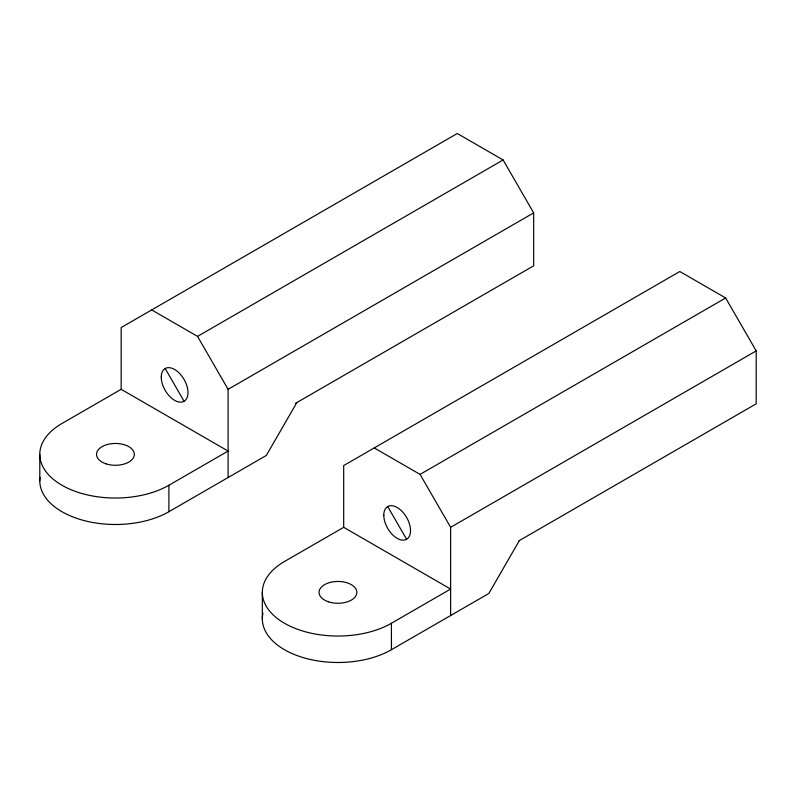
<?xml version="1.0" encoding="UTF-8"?>
<svg xmlns="http://www.w3.org/2000/svg" width="796" height="796" viewBox="0 0 796 796"><rect width="100%" height="100%" fill="white"/><g stroke="black" fill="none" stroke-linecap="round" stroke-linejoin="round"><path stroke-width="1.19" d="M296.858 402.547L266.302 455.471L168.901 511.699A75.62 43.661 0 0 1 83.759 520.485A75.62 43.661 0 0 1 40.029 477.401M519.38 540.554L488.824 593.478L391.423 649.705A75.62 43.661 0 0 1 304.5 657.993A75.62 43.661 0 0 1 262.978 613.139M151.708 309.923L197.547 336.39L503.112 159.966L533.668 212.89L533.668 265.814L295.366 403.403M121.151 389.314L61.949 423.492A75.62 43.661 0 0 0 61.949 485.242A75.62 43.661 0 0 0 168.901 485.242L228.104 451.063L121.151 389.314L121.151 327.564L457.282 133.499L503.112 159.966M228.104 477.52L228.104 389.314L533.668 212.89M374.239 447.929L420.069 474.386L725.644 297.973L756.2 350.897L756.2 403.821L518.962 540.792M343.683 527.32L284.48 561.498A75.62 43.661 0 0 0 284.48 623.248A75.62 43.661 0 0 0 391.423 623.248L450.635 589.06L343.683 527.32L343.683 465.57L679.804 271.506L725.644 297.973M450.635 615.527L450.635 527.32L756.2 350.897M420.069 474.386L450.635 527.32M387.702 506.535L406.607 539.28M197.547 336.39L228.104 389.314M165.18 368.528L184.085 401.274M391.423 623.248L391.423 649.705M262.332 592.373L262.332 618.83M168.901 485.242L168.901 511.699M39.8 454.367L39.8 480.834M328.499 601.826A18.905 10.915 0 0 0 356.857 592.373A18.905 10.915 0 0 0 328.499 582.921A18.905 10.915 0 0 0 328.499 601.826M383.791 515.191A18.905 10.915 60 0 0 403.841 540.136A18.905 10.915 60 0 0 403.841 513.4A18.905 10.915 60 0 0 383.791 515.191M161.26 377.185A18.905 10.915 60 0 0 181.309 402.129A18.905 10.915 60 0 0 181.309 375.394A18.905 10.915 60 0 0 161.26 377.185M105.968 463.819A18.905 10.915 0 0 0 134.335 454.367A18.905 10.915 0 0 0 105.968 444.914A18.905 10.915 0 0 0 105.968 463.819"/></g></svg>
